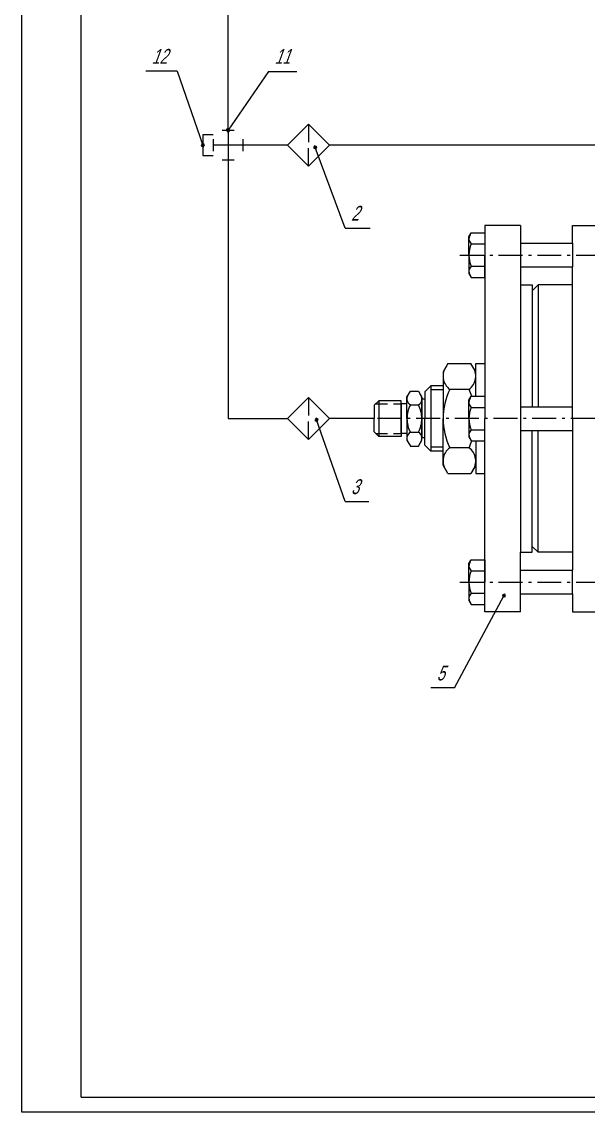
# Model space of a CAD drawing. Extents: x 0 to 841, y 0 to 594.
# Drawn here: x 0 to 190.4, y 0 to 366.9 of the extents above; entities that cross this region are included whole.
import ezdxf

# ---------------------------------------------------------------- set-up
doc = ezdxf.new("R2010")
doc.units = 0
doc.header["$MEASUREMENT"] = 0
for name, pattern in [('K5LT_AXLED', [13, 8, -2, 1, -2]), ('K5LT_BASIC', [0]), ('K5LT_DASHED', [6, 4, -2]), ('K5LT_THIN', [0])]:
    doc.linetypes.add(name, pattern=pattern)
doc.layers.add('LAYER0VIEW0', color=7, linetype='Continuous')
doc.layers.add('LAYER2VIEW0', color=7, linetype='Continuous')
doc.styles.add('K5_TEXTSTYLE', font='win_eskd.shx', dxfattribs={"width": 0.7, "oblique": 15, "bigfont": 'b_eskd.shx'})

# ---------------------------------------------------------------- blocks, each defined once
blk = doc.blocks.new('*L23')
at = {"layer": 'LAYER0VIEW0', "color": 7, "linetype": 'K5LT_THIN'}
for p, q in [((-0.31, 0.84), (-0.67, 0.07)), ((-0.67, 0.07), (0.1, -0.28)), ((-0.21, 0.56), (-0.39, 0.18)), ((-0.39, 0.18), (0, 0)), ((0.46, 0.49), (-0.31, 0.84)), ((0.18, 0.39), (-0.21, 0.56)), ((9.96, -26.93), (-0.1, 0.28)), ((0, 0), (0.18, 0.39)), ((0, 0), (0.1, -0.28)), ((0.1, -0.28), (0.46, 0.49)), ((9.96, -26.93), (18.38, -26.93))]:
    blk.add_line(p, q, dxfattribs=at)
at = {"layer": 'LAYER0VIEW0', "color": 7, "style": 'K5_TEXTSTYLE', "oblique": 20, "width": 0.7}
blk.add_text('2', height=5, dxfattribs=at).set_placement((11.96, -24.39))
blk = doc.blocks.new('*L24')
at = {"layer": 'LAYER0VIEW0', "color": 7, "linetype": 'K5LT_THIN'}
for p, q in [((-0.3, 0.85), (-0.67, 0.09)), ((-0.67, 0.09), (0.1, -0.28)), ((-0.2, 0.57), (-0.38, 0.18)), ((-0.38, 0.18), (0, 0)), ((0.47, 0.48), (-0.3, 0.85)), ((0.18, 0.38), (-0.2, 0.57)), ((9.46, -27.22), (-0.1, 0.28)), ((0, 0), (0.18, 0.38)), ((0, 0), (0.1, -0.28)), ((0.1, -0.28), (0.47, 0.48)), ((9.46, -27.22), (17.49, -27.22))]:
    blk.add_line(p, q, dxfattribs=at)
at = {"layer": 'LAYER0VIEW0', "color": 7, "style": 'K5_TEXTSTYLE', "oblique": 20, "width": 0.7}
blk.add_text('3', height=5, dxfattribs=at).set_placement((11.46, -24.68))
blk = doc.blocks.new('*L26')
at = {"layer": 'LAYER0VIEW0', "color": 7, "linetype": 'K5LT_THIN'}
for p, q in [((-16.49, -30.77), (0.14, 0.26)), ((0.43, 0.79), (-0.39, 0.55)), ((-0.39, 0.55), (-0.14, -0.26)), ((0, 0), (-0.14, -0.26)), ((0.28, 0.53), (-0.12, 0.41)), ((-0.12, 0.41), (0, 0)), ((0, 0), (0.41, 0.12)), ((0.41, 0.12), (0.28, 0.53)), ((0.67, -0.02), (0.43, 0.79)), ((-0.14, -0.26), (0.67, -0.02)), ((-16.49, -30.77), (-24.51, -30.77))]:
    blk.add_line(p, q, dxfattribs=at)
at = {"layer": 'LAYER0VIEW0', "color": 7, "style": 'K5_TEXTSTYLE', "oblique": 20, "width": 0.7}
blk.add_text('5', height=5, dxfattribs=at).set_placement((-22.51, -28.24))
blk = doc.blocks.new('*L32')
at = {"layer": 'LAYER0VIEW0', "color": 7, "linetype": 'K5LT_THIN'}
for p, q in [((13.43, 19.59), (-0.17, -0.25)), ((13.43, 19.59), (22.91, 19.59)), ((0.17, 0.25), (-0.66, 0.09)), ((-0.66, 0.09), (-0.51, -0.74)), ((0, 0), (-0.42, -0.08)), ((0, 0), (0.17, 0.25)), ((0.08, -0.42), (0, 0)), ((0.33, -0.59), (0.17, 0.25)), ((-0.51, -0.74), (0.33, -0.59)), ((-0.42, -0.08), (-0.34, -0.49)), ((-0.34, -0.49), (0.08, -0.42))]:
    blk.add_line(p, q, dxfattribs=at)
at = {"layer": 'LAYER0VIEW0', "color": 7, "style": 'K5_TEXTSTYLE', "oblique": 20, "width": 0.7}
blk.add_text('11', height=5, dxfattribs=at).set_placement((15.43, 22.13))
blk = doc.blocks.new('*L33')
at = {"layer": 'LAYER0VIEW0', "color": 7, "linetype": 'K5LT_THIN'}
for p, q in [((-8.56, 24.56), (-19.1, 24.56)), ((-8.56, 24.56), (0.1, -0.28)), ((-0.1, 0.28), (-0.47, -0.48)), ((0, 0), (-0.18, -0.38)), ((0, 0), (-0.1, 0.28)), ((0.67, -0.09), (-0.1, 0.28)), ((-0.47, -0.48), (0.3, -0.85)), ((-0.18, -0.38), (0.2, -0.57)), ((0.38, -0.18), (0, 0)), ((0.2, -0.57), (0.38, -0.18)), ((0.3, -0.85), (0.67, -0.09))]:
    blk.add_line(p, q, dxfattribs=at)
at = {"layer": 'LAYER0VIEW0', "color": 7, "style": 'K5_TEXTSTYLE', "oblique": 20, "width": 0.7}
blk.add_text('12', height=5, dxfattribs=at).set_placement((-17.1, 27.09))
blk = doc.blocks.new('*U67')
at = {"layer": 'LAYER0VIEW0', "color": 5, "linetype": 'K5LT_BASIC'}
for p, q in [((0, 7.25), (1.15, 9.24)), ((1.15, 9.24), (3.85, 9.24)), ((3.85, 9.24), (5, 7.25)), ((0, 0), (0, 7.25)), ((1.15, 4.62), (3.85, 4.62)), ((5, 7.25), (5, 0)), ((0, 0), (0, -7.25)), ((5, -7.25), (5, 0)), ((0, -7.25), (1.15, -9.24)), ((1.15, -4.62), (3.85, -4.62)), ((3.85, -9.24), (5, -7.25)), ((1.15, -9.24), (3.85, -9.24))]:
    blk.add_line(p, q, dxfattribs=at)
for centre, radius, start, end in [((2.38, 6.67), 2.4, 139.008, 238.9805), ((2.62, 6.67), 2.4, 301.0194, 40.992), ((9.87, 0), 9.87, 152.0947, 180), ((-4.87, 0), 9.87, 0, 27.9053), ((9.87, 0), 9.87, 180, 207.9053), ((-4.87, 0), 9.87, 332.0947, 0), ((2.38, -6.67), 2.4, 121.0195, 220.992), ((2.62, -6.67), 2.4, 319.008, 58.9806)]:
    blk.add_arc(centre, radius, start, end, dxfattribs=at)
blk = doc.blocks.new('*U68')
at = {"layer": 'LAYER0VIEW0', "color": 5, "linetype": 'K5LT_BASIC'}
for p, q in [((0, 26.01), (3, 26.01)), ((0, 15.01), (0, 26.01)), ((3, 26.01), (3, 7.51)), ((3, -10.99), (3, 7.51)), ((0, 0), (0, -10.99)), ((0, -10.99), (3, -10.99))]:
    blk.add_line(p, q, dxfattribs=at)
blk = doc.blocks.new('*U69')
at = {"layer": 'LAYER0VIEW0', "color": 5, "linetype": 'K5LT_BASIC'}
for p, q in [((-9.38, 2.8), (-11, 0)), ((-11, 0), (-11, -15.7)), ((0, 0), (-1.62, 2.8)), ((0, -8.19), (0, 0)), ((-2.27, -5.89), (-8.73, -5.89)), ((-11, -31.4), (-11, -15.7)), ((-2.27, -25.51), (-8.73, -25.51)), ((0, -23.21), (0, -31.4)), ((-9.38, -34.2), (-11, -31.4)), ((0, -31.4), (-1.62, -34.2))]:
    blk.add_line(p, q, dxfattribs=at)
for centre, radius, start, end in [((-5.49, -1.41), 5.52, 142.3265, 234.1202), ((-5.51, -1.41), 5.52, 305.8798, 37.6735), ((11.36, -15.7), 22.36, 153.967, 180), ((-22.36, -15.7), 22.36, 19.6103, 26.033), ((11.36, -15.7), 22.36, 180, 206.033), ((-5.49, -29.99), 5.52, 125.8798, 217.6735), ((-22.36, -15.7), 22.36, 333.967, 340.3897), ((-5.51, -29.99), 5.52, 322.3265, 54.1202)]:
    blk.add_arc(centre, radius, start, end, dxfattribs=at)
blk = doc.blocks.new('*U70')
at = {"layer": 'LAYER0VIEW0', "color": 5, "linetype": 'K5LT_BASIC'}
for p, q in [((3, 6.18), (3.77, 7.51)), ((3.77, 7.51), (8.3, 7.51)), ((8.3, 7.51), (8.3, 0)), ((3, 0), (3, 6.18)), ((3.77, 3.75), (8.3, 3.75)), ((20.3, 4), (37.8, 4)), ((61.4, 4), (66.9, 4)), ((66.9, 4), (68.3, 2.6)), ((66.9, 4), (66.9, 0)), ((3, 0), (3, -6.18)), ((8.3, -7.51), (8.3, 0)), ((66.9, -4), (66.9, 0)), ((68.3, 2.6), (68.3, 0)), ((68.3, -2.6), (68.3, 0)), ((66.9, -4), (68.3, -2.6)), ((3, -6.18), (3.77, -7.51)), ((3.77, -3.75), (8.3, -3.75)), ((20.3, -4), (37.8, -4)), ((61.4, -4), (66.9, -4)), ((3.77, -7.51), (8.3, -7.51))]:
    blk.add_line(p, q, dxfattribs=at)
at = {"layer": 'LAYER0VIEW0', "color": 7, "linetype": 'K5LT_AXLED'}
blk.add_line((0, 0), (69.08, 0), dxfattribs=at)
at = {"layer": 'LAYER0VIEW0', "color": 7, "linetype": 'K5LT_THIN'}
for p, q in [((61.4, 3.32), (67.58, 3.32)), ((61.4, -3.32), (67.58, -3.32))]:
    blk.add_line(p, q, dxfattribs=at)
at = {"layer": 'LAYER0VIEW0', "color": 5, "linetype": 'K5LT_BASIC'}
for centre, radius, start, end in [((5.43, 5.53), 2.43, 147.231, 226.9518), ((12.55, 0), 9.55, 156.8627, 180), ((12.55, 0), 9.55, 180, 203.1373), ((5.43, -5.53), 2.43, 133.0482, 212.769)]:
    blk.add_arc(centre, radius, start, end, dxfattribs=at)
blk = doc.blocks.new('*U73')
at = {"layer": 'LAYER0VIEW0', "color": 5, "linetype": 'K5LT_BASIC'}
for p, q in [((3, 6.18), (3.77, 7.51)), ((3.77, 7.51), (8.3, 7.51)), ((8.3, 7.51), (8.3, 0)), ((3, 0), (3, 6.18)), ((3.77, 3.75), (8.3, 3.75)), ((20.3, 4), (37.8, 4)), ((61.4, 4), (66.9, 4)), ((66.9, 4), (68.3, 2.6)), ((66.9, 4), (66.9, 0)), ((3, 0), (3, -6.18)), ((8.3, -7.51), (8.3, 0)), ((66.9, -4), (66.9, 0)), ((68.3, 2.6), (68.3, 0)), ((68.3, -2.6), (68.3, 0)), ((66.9, -4), (68.3, -2.6)), ((3, -6.18), (3.77, -7.51)), ((3.77, -3.75), (8.3, -3.75)), ((20.3, -4), (37.8, -4)), ((61.4, -4), (66.9, -4)), ((3.77, -7.51), (8.3, -7.51))]:
    blk.add_line(p, q, dxfattribs=at)
at = {"layer": 'LAYER0VIEW0', "color": 7, "linetype": 'K5LT_AXLED'}
blk.add_line((0, 0), (71.3, 0), dxfattribs=at)
at = {"layer": 'LAYER0VIEW0', "color": 7, "linetype": 'K5LT_THIN'}
for p, q in [((61.4, 3.32), (67.58, 3.32)), ((61.4, -3.32), (67.58, -3.32))]:
    blk.add_line(p, q, dxfattribs=at)
at = {"layer": 'LAYER0VIEW0', "color": 5, "linetype": 'K5LT_BASIC'}
for centre, radius, start, end in [((5.43, 5.53), 2.43, 147.231, 226.9518), ((12.55, 0), 9.55, 156.8627, 180), ((12.55, 0), 9.55, 180, 203.1373), ((5.43, -5.53), 2.43, 133.0482, 212.769)]:
    blk.add_arc(centre, radius, start, end, dxfattribs=at)
blk = doc.blocks.new('*U76')
at = {"layer": 'LAYER0VIEW0', "color": 5, "linetype": 'K5LT_BASIC'}
for p, q in [((0, 6.18), (0.77, 7.51)), ((0.77, 7.51), (5.3, 7.51)), ((5.3, 7.51), (5.3, 0)), ((0, 0), (0, 6.18)), ((0.77, 3.75), (5.3, 3.75)), ((17.3, 4), (34.8, 4)), ((58.4, 4), (63.9, 4)), ((63.9, 4), (65.3, 2.6)), ((63.9, 4), (63.9, 0)), ((0, 0), (0, -6.18)), ((5.3, -7.51), (5.3, 0)), ((63.9, -4), (63.9, 0)), ((65.3, 2.6), (65.3, 0)), ((65.3, -2.6), (65.3, 0)), ((63.9, -4), (65.3, -2.6)), ((0, -6.18), (0.77, -7.51)), ((0.77, -3.75), (5.3, -3.75)), ((17.3, -4), (34.8, -4)), ((58.4, -4), (63.9, -4)), ((0.77, -7.51), (5.3, -7.51))]:
    blk.add_line(p, q, dxfattribs=at)
at = {"layer": 'LAYER0VIEW0', "color": 7, "linetype": 'K5LT_THIN'}
for p, q in [((58.4, 3.32), (64.58, 3.32)), ((58.4, -3.32), (64.58, -3.32))]:
    blk.add_line(p, q, dxfattribs=at)
at = {"layer": 'LAYER0VIEW0', "color": 5, "linetype": 'K5LT_BASIC'}
for centre, radius, start, end in [((2.43, 5.53), 2.43, 147.231, 226.9518), ((9.55, 0), 9.55, 156.8627, 180), ((9.55, 0), 9.55, 180, 203.1373), ((2.43, -5.53), 2.43, 133.0482, 212.769)]:
    blk.add_arc(centre, radius, start, end, dxfattribs=at)
blk = doc.blocks.new('*S129')
at = {"layer": 'LAYER2VIEW0', "color": 7, "linetype": 'K5LT_THIN'}
for p, q in [((0, 0), (0, 594)), ((841, 0), (0, 0))]:
    blk.add_line(p, q, dxfattribs=at)

msp = doc.modelspace()

# ---------------------------------------------------------------- linework, layer by layer
at = {"layer": 'LAYER0VIEW0', "color": 5, "linetype": 'K5LT_BASIC'}
for p, q in [((20, 5), (20, 589)), ((69.34, 330.39), (69.34, 404.32)), ((67.34, 330.39), (71.34, 330.39)), ((69.34, 330.39), (69.34, 325.39)), ((89.34, 325.39), (96.41, 332.46)), ((96.41, 332.46), (103.48, 325.39)), ((96.41, 332.46), (96.41, 326.39)), ((64.34, 328.89), (60.84, 328.89)), ((60.84, 328.89), (60.84, 321.89)), ((64.34, 327.39), (64.34, 323.39)), ((74.34, 327.39), (74.34, 323.39)), ((69.34, 325.39), (64.34, 325.39)), ((89.34, 325.39), (69.34, 325.39)), ((69.34, 325.39), (69.34, 233.39)), ((96.41, 318.32), (89.34, 325.39)), ((103.48, 325.39), (96.41, 318.32)), ((96.41, 318.32), (96.41, 324.39)), ((198.06, 325.39), (103.48, 325.39)), ((60.84, 321.89), (64.34, 321.89)), ((67.34, 320.39), (71.34, 320.39)), ((167.61, 298.39), (155.61, 298.39)), ((155.61, 298.39), (155.61, 292.99)), ((167.61, 298.39), (167.61, 292.39)), ((185.11, 298.39), (203.11, 298.39)), ((185.11, 292.39), (185.11, 298.39)), ((155.61, 292.14), (155.61, 244.39)), ((167.61, 292.39), (167.61, 284.39)), ((185.11, 292.39), (185.11, 284.39)), ((167.61, 284.39), (167.61, 278.39)), ((185.11, 233.39), (185.11, 284.39)), ((167.61, 278.39), (171.61, 278.39)), ((167.61, 278.39), (167.61, 188.39)), ((173.61, 278.39), (171.61, 276.39)), ((171.61, 278.39), (171.61, 275.89)), ((171.61, 276.39), (171.61, 237.39)), ((185.11, 278.39), (173.61, 278.39)), ((173.61, 278.39), (173.61, 237.39)), ((143.23, 251.89), (150.99, 251.89)), ((152.61, 244.39), (152.61, 249.09)), ((137.48, 244.39), (135.48, 242.39)), ((135.48, 242.39), (135.48, 233.39)), ((141.61, 244.39), (137.48, 244.39)), ((137.48, 244.39), (137.48, 222.39)), ((89.34, 233.39), (96.41, 240.46)), ((96.41, 240.46), (103.48, 233.39)), ((96.41, 240.46), (96.41, 234.39)), ((119.98, 239.39), (118.48, 237.89)), ((127.48, 239.39), (119.98, 239.39)), ((119.98, 239.39), (119.98, 227.39)), ((127.48, 233.39), (127.48, 239.39)), ((135.48, 239.89), (134.48, 239.89)), ((134.48, 233.39), (134.48, 239.89)), ((118.48, 237.89), (118.48, 233.39)), ((127.48, 238.39), (127.48, 233.39)), ((129.48, 238.39), (127.48, 238.39)), ((69.34, 233.39), (89.34, 233.39)), ((96.41, 226.32), (89.34, 233.39)), ((103.48, 233.39), (96.41, 226.32)), ((96.41, 226.32), (96.41, 232.39)), ((118.48, 233.39), (103.48, 233.39)), ((118.48, 228.89), (118.48, 233.39)), ((127.48, 228.39), (127.48, 233.39)), ((127.48, 233.39), (127.48, 227.39)), ((134.48, 233.39), (134.48, 226.89)), ((135.48, 224.39), (135.48, 233.39)), ((185.11, 233.39), (185.11, 182.39)), ((119.98, 227.39), (118.48, 228.89)), ((129.48, 228.39), (127.48, 228.39)), ((171.61, 190.39), (171.61, 229.39)), ((173.61, 188.39), (173.61, 229.39)), ((127.48, 227.39), (119.98, 227.39)), ((135.48, 226.89), (134.48, 226.89)), ((137.48, 222.39), (135.48, 224.39)), ((141.61, 222.39), (137.48, 222.39)), ((155.61, 174.63), (155.61, 222.39)), ((143.23, 214.89), (150.99, 214.89)), ((171.61, 188.39), (171.61, 190.89)), ((167.61, 188.39), (171.61, 188.39)), ((167.61, 182.39), (167.61, 188.39)), ((173.61, 188.39), (171.61, 190.39)), ((185.11, 188.39), (173.61, 188.39)), ((167.61, 174.39), (167.61, 182.39)), ((185.11, 174.39), (185.11, 182.39)), ((155.61, 168.39), (155.61, 173.79)), ((167.61, 168.39), (167.61, 174.39)), ((185.11, 174.39), (185.11, 168.39)), ((167.61, 168.39), (155.61, 168.39)), ((185.11, 168.39), (203.11, 168.39)), ((20, 5), (836, 5))]:
    msp.add_line(p, q, dxfattribs=at)
at = {"layer": 'LAYER0VIEW0', "color": 7, "linetype": 'K5LT_DASHED'}
for p, q in [((141.61, 243.04), (136.13, 243.04)), ((118.98, 238.39), (127.48, 238.39)), ((118.98, 228.39), (127.48, 228.39)), ((141.61, 223.74), (136.13, 223.74))]:
    msp.add_line(p, q, dxfattribs=at)
at = {"layer": 'LAYER0VIEW0', "color": 7, "linetype": 'K5LT_AXLED'}
msp.add_line((218.61, 233.39), (115.75, 233.39), dxfattribs=at)

# ---------------------------------------------------------------- block references
at = {"layer": 'LAYER0VIEW0'}
for name, p in [('*L33', (60.74, 325.67)), ('*L32', (69.51, 330.63)), ('*L23', (98.72, 324.36)), ('*U70', (147.31, 288.39)), ('*U69', (152.61, 249.09)), ('*U68', (152.61, 225.88)), ('*U67', (129.48, 233.39)), ('*U76', (150.31, 233.39)), ('*L24', (99.21, 232.65)), ('*U73', (147.31, 178.39)), ('*L26', (161.96, 173.52))]:
    msp.add_blockref(name, p, dxfattribs=at)
at = {"layer": 'LAYER2VIEW0'}
msp.add_blockref('*S129', (0, 0), dxfattribs=at)

doc.saveas('drawing.dxf')
